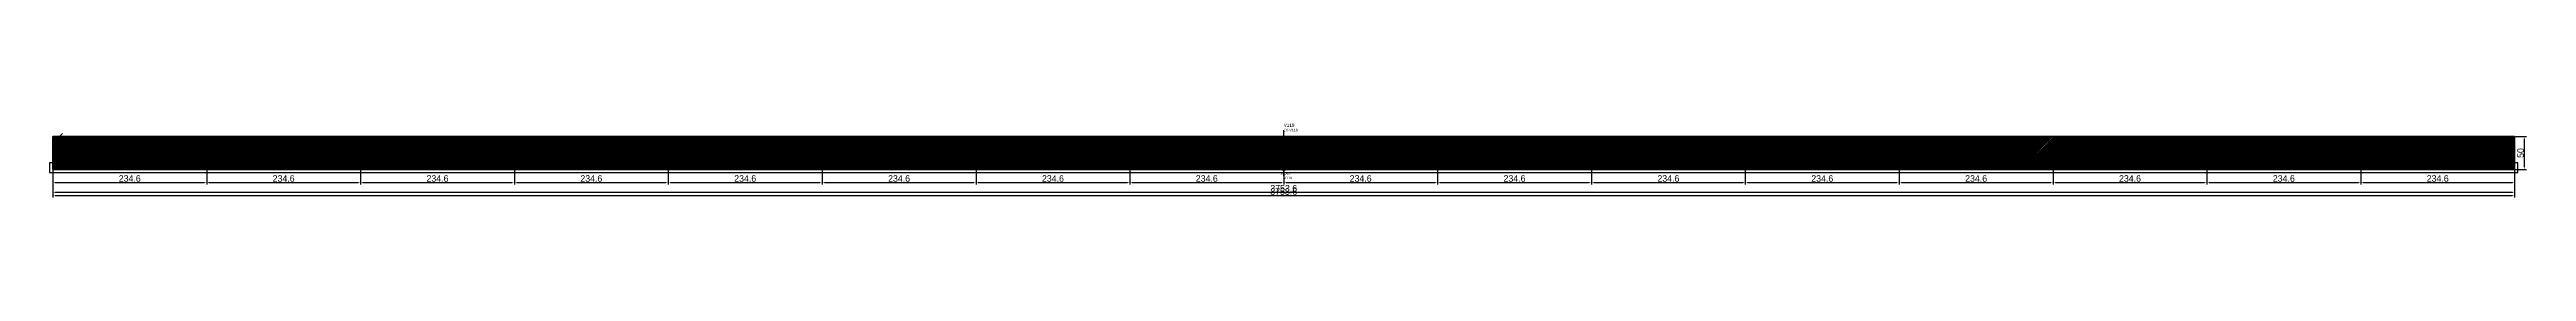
# Model space of a CAD drawing. Header units: metres. Extents: x 12791 to 16567, y 13116 to 13229.
import ezdxf

# ---------------------------------------------------------------- set-up
doc = ezdxf.new("R2010")
doc.units = ezdxf.units.M
for name, color, linetype in [('BARRA DE ANCORAGEM', 251, 'CONTINUOUS'), ('barrote', 251, 'CONTINUOUS'), ('CONCRETO', 251, 'CONTINUOUS'), ('COTA', 241, 'CONTINUOUS'), ('cotas', 241, 'CONTINUOUS'), ('Demarcação 1', 251, 'CONTINUOUS'), ('Demarcação 2', 254, 'CONTINUOUS'), ('Hachura', 251, 'CONTINUOUS'), ('HACHURA MADEIRAS', 1, 'CONTINUOUS'), ('Laje_Perimetro', 7, 'CONTINUOUS'), ('material do compensado', 7, 'CONTINUOUS'), ('NOMENCLATURA', 7, 'CONTINUOUS'), ('Painéis', 200, 'CONTINUOUS'), ('PONTALETE', 7, 'CONTINUOUS'), ('presilha', 1, 'CONTINUOUS'), ('Reaproveitamento', 251, 'CONTINUOUS'), ('SARR_3.5x7', 81, 'CONTINUOUS'), ('SCO-___-LAJ', 2, 'CONTINUOUS'), ('TENSOR', 3, 'CONTINUOUS'), ('texto', 7, 'CONTINUOUS'), ('Texto Qtd Sarr', 242, 'CONTINUOUS')]:
    doc.layers.add(name, color=color, linetype=linetype)
doc.styles.add('STR_STANDARD', font='arial.ttf')
doc.dimstyles.new('EZ DXF', dxfattribs={"dimtxt": 10, "dimasz": 3.5, "dimexe": 3, "dimexo": 1.5, "dimgap": 1, "dimtad": 1, "dimdec": 1, "dimdsep": 46, "dimcen": 2.5, "dimazin": 3, "dimtfac": 1, "dimtmove": 0, "dimatfit": 3})

msp = doc.modelspace()

# ---------------------------------------------------------------- hatches: boundary and pattern name
at = {"layer": 'Hachura'}
h = msp.add_hatch(color=3, dxfattribs=at)
h.dxf.hatch_style = 1
h.paths.add_polyline_path([(12795.5914, 13158.9905), (13030.1914, 13158.9905), (13030.1914, 13208.9905), (12795.5914, 13208.9905)])
h = msp.add_hatch(dxfattribs=at)
h.set_pattern_fill('ANSI31', scale=0.5)
h.paths.add_polyline_path([(12795.5914, 13158.9905), (13030.1914, 13158.9905), (13030.1914, 13208.9905), (12795.5914, 13208.9905)])
h = msp.add_hatch(color=3, dxfattribs=at)
h.dxf.hatch_style = 1
h.paths.add_polyline_path([(12795.5914, 13158.9905), (13030.1914, 13158.9905), (13030.1914, 13208.9905), (12795.5914, 13208.9905)])
h = msp.add_hatch(dxfattribs=at)
h.set_pattern_fill('ANSI31', scale=0.5)
h.paths.add_polyline_path([(12795.5914, 13158.9905), (13030.1914, 13158.9905), (13030.1914, 13208.9905), (12795.5914, 13208.9905)])
h = msp.add_hatch(color=3, dxfattribs=at)
h.dxf.hatch_style = 1
h.paths.add_polyline_path([(13030.1914, 13158.9905), (13264.7914, 13158.9905), (13264.7914, 13208.9905), (13030.1914, 13208.9905)])
h = msp.add_hatch(dxfattribs=at)
h.set_pattern_fill('ANSI31', scale=0.5)
h.paths.add_polyline_path([(13030.1914, 13158.9905), (13264.7914, 13158.9905), (13264.7914, 13208.9905), (13030.1914, 13208.9905)])
h = msp.add_hatch(color=3, dxfattribs=at)
h.dxf.hatch_style = 1
h.paths.add_polyline_path([(13030.1914, 13158.9905), (13264.7914, 13158.9905), (13264.7914, 13208.9905), (13030.1914, 13208.9905)])
h = msp.add_hatch(dxfattribs=at)
h.set_pattern_fill('ANSI31', scale=0.5)
h.paths.add_polyline_path([(13030.1914, 13158.9905), (13264.7914, 13158.9905), (13264.7914, 13208.9905), (13030.1914, 13208.9905)])
h = msp.add_hatch(color=3, dxfattribs=at)
h.dxf.hatch_style = 1
h.paths.add_polyline_path([(13264.7914, 13158.9905), (13499.3914, 13158.9905), (13499.3914, 13208.9905), (13264.7914, 13208.9905)])
h = msp.add_hatch(dxfattribs=at)
h.set_pattern_fill('ANSI31', scale=0.5)
h.paths.add_polyline_path([(13264.7914, 13158.9905), (13499.3914, 13158.9905), (13499.3914, 13208.9905), (13264.7914, 13208.9905)])
h = msp.add_hatch(color=3, dxfattribs=at)
h.dxf.hatch_style = 1
h.paths.add_polyline_path([(13264.7914, 13158.9905), (13499.3914, 13158.9905), (13499.3914, 13208.9905), (13264.7914, 13208.9905)])
h = msp.add_hatch(dxfattribs=at)
h.set_pattern_fill('ANSI31', scale=0.5)
h.paths.add_polyline_path([(13264.7914, 13158.9905), (13499.3914, 13158.9905), (13499.3914, 13208.9905), (13264.7914, 13208.9905)])
h = msp.add_hatch(color=3, dxfattribs=at)
h.dxf.hatch_style = 1
h.paths.add_polyline_path([(13499.3914, 13158.9905), (13733.9914, 13158.9905), (13733.9914, 13208.9905), (13499.3914, 13208.9905)])
h = msp.add_hatch(dxfattribs=at)
h.set_pattern_fill('ANSI31', scale=0.5)
h.paths.add_polyline_path([(13499.3914, 13158.9905), (13733.9914, 13158.9905), (13733.9914, 13208.9905), (13499.3914, 13208.9905)])
h = msp.add_hatch(color=3, dxfattribs=at)
h.dxf.hatch_style = 1
h.paths.add_polyline_path([(13499.3914, 13158.9905), (13733.9914, 13158.9905), (13733.9914, 13208.9905), (13499.3914, 13208.9905)])
h = msp.add_hatch(dxfattribs=at)
h.set_pattern_fill('ANSI31', scale=0.5)
h.paths.add_polyline_path([(13499.3914, 13158.9905), (13733.9914, 13158.9905), (13733.9914, 13208.9905), (13499.3914, 13208.9905)])
h = msp.add_hatch(color=3, dxfattribs=at)
h.dxf.hatch_style = 1
h.paths.add_polyline_path([(13733.9914, 13158.9905), (13968.5914, 13158.9905), (13968.5914, 13208.9905), (13733.9914, 13208.9905)])
h = msp.add_hatch(dxfattribs=at)
h.set_pattern_fill('ANSI31', scale=0.5)
h.paths.add_polyline_path([(13733.9914, 13158.9905), (13968.5914, 13158.9905), (13968.5914, 13208.9905), (13733.9914, 13208.9905)])
h = msp.add_hatch(color=3, dxfattribs=at)
h.dxf.hatch_style = 1
h.paths.add_polyline_path([(13733.9914, 13158.9905), (13968.5914, 13158.9905), (13968.5914, 13208.9905), (13733.9914, 13208.9905)])
h = msp.add_hatch(dxfattribs=at)
h.set_pattern_fill('ANSI31', scale=0.5)
h.paths.add_polyline_path([(13733.9914, 13158.9905), (13968.5914, 13158.9905), (13968.5914, 13208.9905), (13733.9914, 13208.9905)])
h = msp.add_hatch(color=3, dxfattribs=at)
h.dxf.hatch_style = 1
h.paths.add_polyline_path([(13968.5914, 13158.9905), (14203.1914, 13158.9905), (14203.1914, 13208.9905), (13968.5914, 13208.9905)])
h = msp.add_hatch(dxfattribs=at)
h.set_pattern_fill('ANSI31', scale=0.5)
h.paths.add_polyline_path([(13968.5914, 13158.9905), (14203.1914, 13158.9905), (14203.1914, 13208.9905), (13968.5914, 13208.9905)])
h = msp.add_hatch(color=3, dxfattribs=at)
h.dxf.hatch_style = 1
h.paths.add_polyline_path([(13968.5914, 13158.9905), (14203.1914, 13158.9905), (14203.1914, 13208.9905), (13968.5914, 13208.9905)])
h = msp.add_hatch(dxfattribs=at)
h.set_pattern_fill('ANSI31', scale=0.5)
h.paths.add_polyline_path([(13968.5914, 13158.9905), (14203.1914, 13158.9905), (14203.1914, 13208.9905), (13968.5914, 13208.9905)])
h = msp.add_hatch(color=3, dxfattribs=at)
h.dxf.hatch_style = 1
h.paths.add_polyline_path([(14203.1914, 13158.9905), (14437.7914, 13158.9905), (14437.7914, 13208.9905), (14203.1914, 13208.9905)])
h = msp.add_hatch(dxfattribs=at)
h.set_pattern_fill('ANSI31', scale=0.5)
h.paths.add_polyline_path([(14203.1914, 13158.9905), (14437.7914, 13158.9905), (14437.7914, 13208.9905), (14203.1914, 13208.9905)])
h = msp.add_hatch(color=3, dxfattribs=at)
h.dxf.hatch_style = 1
h.paths.add_polyline_path([(14203.1914, 13158.9905), (14437.7914, 13158.9905), (14437.7914, 13208.9905), (14203.1914, 13208.9905)])
h = msp.add_hatch(dxfattribs=at)
h.set_pattern_fill('ANSI31', scale=0.5)
h.paths.add_polyline_path([(14203.1914, 13158.9905), (14437.7914, 13158.9905), (14437.7914, 13208.9905), (14203.1914, 13208.9905)])
h = msp.add_hatch(color=3, dxfattribs=at)
h.dxf.hatch_style = 1
h.paths.add_polyline_path([(14437.7914, 13158.9905), (14672.3914, 13158.9905), (14672.3914, 13208.9905), (14437.7914, 13208.9905)])
h = msp.add_hatch(dxfattribs=at)
h.set_pattern_fill('ANSI31', scale=0.5)
h.paths.add_polyline_path([(14437.7914, 13158.9905), (14672.3914, 13158.9905), (14672.3914, 13208.9905), (14437.7914, 13208.9905)])
h = msp.add_hatch(color=3, dxfattribs=at)
h.dxf.hatch_style = 1
h.paths.add_polyline_path([(14437.7914, 13158.9905), (14672.3914, 13158.9905), (14672.3914, 13208.9905), (14437.7914, 13208.9905)])
h = msp.add_hatch(dxfattribs=at)
h.set_pattern_fill('ANSI31', scale=0.5)
h.paths.add_polyline_path([(14437.7914, 13158.9905), (14672.3914, 13158.9905), (14672.3914, 13208.9905), (14437.7914, 13208.9905)])
h = msp.add_hatch(color=3, dxfattribs=at)
h.dxf.hatch_style = 1
h.paths.add_polyline_path([(14672.3914, 13158.9905), (14906.9914, 13158.9905), (14906.9914, 13208.9905), (14672.3914, 13208.9905)])
h = msp.add_hatch(dxfattribs=at)
h.set_pattern_fill('ANSI31', scale=0.5)
h.paths.add_polyline_path([(14672.3914, 13158.9905), (14906.9914, 13158.9905), (14906.9914, 13208.9905), (14672.3914, 13208.9905)])
h = msp.add_hatch(color=3, dxfattribs=at)
h.dxf.hatch_style = 1
h.paths.add_polyline_path([(14672.3914, 13158.9905), (14906.9914, 13158.9905), (14906.9914, 13208.9905), (14672.3914, 13208.9905)])
h = msp.add_hatch(dxfattribs=at)
h.set_pattern_fill('ANSI31', scale=0.5)
h.paths.add_polyline_path([(14672.3914, 13158.9905), (14906.9914, 13158.9905), (14906.9914, 13208.9905), (14672.3914, 13208.9905)])
h = msp.add_hatch(color=3, dxfattribs=at)
h.dxf.hatch_style = 1
h.paths.add_polyline_path([(14906.9914, 13158.9905), (15141.5914, 13158.9905), (15141.5914, 13208.9905), (14906.9914, 13208.9905)])
h = msp.add_hatch(dxfattribs=at)
h.set_pattern_fill('ANSI31', scale=0.5)
h.paths.add_polyline_path([(14906.9914, 13158.9905), (15141.5914, 13158.9905), (15141.5914, 13208.9905), (14906.9914, 13208.9905)])
h = msp.add_hatch(color=3, dxfattribs=at)
h.dxf.hatch_style = 1
h.paths.add_polyline_path([(14906.9914, 13158.9905), (15141.5914, 13158.9905), (15141.5914, 13208.9905), (14906.9914, 13208.9905)])
h = msp.add_hatch(dxfattribs=at)
h.set_pattern_fill('ANSI31', scale=0.5)
h.paths.add_polyline_path([(14906.9914, 13158.9905), (15141.5914, 13158.9905), (15141.5914, 13208.9905), (14906.9914, 13208.9905)])
h = msp.add_hatch(color=3, dxfattribs=at)
h.dxf.hatch_style = 1
h.paths.add_polyline_path([(15141.5914, 13158.9905), (15376.1914, 13158.9905), (15376.1914, 13208.9905), (15141.5914, 13208.9905)])
h = msp.add_hatch(dxfattribs=at)
h.set_pattern_fill('ANSI31', scale=0.5)
h.paths.add_polyline_path([(15141.5914, 13158.9905), (15376.1914, 13158.9905), (15376.1914, 13208.9905), (15141.5914, 13208.9905)])
h = msp.add_hatch(color=3, dxfattribs=at)
h.dxf.hatch_style = 1
h.paths.add_polyline_path([(15141.5914, 13158.9905), (15376.1914, 13158.9905), (15376.1914, 13208.9905), (15141.5914, 13208.9905)])
h = msp.add_hatch(dxfattribs=at)
h.set_pattern_fill('ANSI31', scale=0.5)
h.paths.add_polyline_path([(15141.5914, 13158.9905), (15376.1914, 13158.9905), (15376.1914, 13208.9905), (15141.5914, 13208.9905)])
h = msp.add_hatch(color=3, dxfattribs=at)
h.dxf.hatch_style = 1
h.paths.add_polyline_path([(15376.1914, 13158.9905), (15610.7914, 13158.9905), (15610.7914, 13208.9905), (15376.1914, 13208.9905)])
h = msp.add_hatch(dxfattribs=at)
h.set_pattern_fill('ANSI31', scale=0.5)
h.paths.add_polyline_path([(15376.1914, 13158.9905), (15610.7914, 13158.9905), (15610.7914, 13208.9905), (15376.1914, 13208.9905)])
h = msp.add_hatch(color=3, dxfattribs=at)
h.dxf.hatch_style = 1
h.paths.add_polyline_path([(15376.1914, 13158.9905), (15610.7914, 13158.9905), (15610.7914, 13208.9905), (15376.1914, 13208.9905)])
h = msp.add_hatch(dxfattribs=at)
h.set_pattern_fill('ANSI31', scale=0.5)
h.paths.add_polyline_path([(15376.1914, 13158.9905), (15610.7914, 13158.9905), (15610.7914, 13208.9905), (15376.1914, 13208.9905)])
h = msp.add_hatch(color=3, dxfattribs=at)
h.dxf.hatch_style = 1
h.paths.add_polyline_path([(15610.7914, 13158.9905), (15845.3914, 13158.9905), (15845.3914, 13208.9905), (15610.7914, 13208.9905)])
h = msp.add_hatch(dxfattribs=at)
h.set_pattern_fill('ANSI31', scale=0.5)
h.paths.add_polyline_path([(15610.7914, 13158.9905), (15845.3914, 13158.9905), (15845.3914, 13208.9905), (15610.7914, 13208.9905)])
h = msp.add_hatch(color=3, dxfattribs=at)
h.dxf.hatch_style = 1
h.paths.add_polyline_path([(15610.7914, 13158.9905), (15845.3914, 13158.9905), (15845.3914, 13208.9905), (15610.7914, 13208.9905)])
h = msp.add_hatch(dxfattribs=at)
h.set_pattern_fill('ANSI31', scale=0.5)
h.paths.add_polyline_path([(15610.7914, 13158.9905), (15845.3914, 13158.9905), (15845.3914, 13208.9905), (15610.7914, 13208.9905)])
h = msp.add_hatch(color=3, dxfattribs=at)
h.dxf.hatch_style = 1
h.paths.add_polyline_path([(15845.3914, 13158.9905), (16079.9914, 13158.9905), (16079.9914, 13208.9905), (15845.3914, 13208.9905)])
h = msp.add_hatch(dxfattribs=at)
h.set_pattern_fill('ANSI31', scale=0.5)
h.paths.add_polyline_path([(15845.3914, 13158.9905), (16079.9914, 13158.9905), (16079.9914, 13208.9905), (15845.3914, 13208.9905)])
h = msp.add_hatch(color=3, dxfattribs=at)
h.dxf.hatch_style = 1
h.paths.add_polyline_path([(15845.3914, 13158.9905), (16079.9914, 13158.9905), (16079.9914, 13208.9905), (15845.3914, 13208.9905)])
h = msp.add_hatch(dxfattribs=at)
h.set_pattern_fill('ANSI31', scale=0.5)
h.paths.add_polyline_path([(15845.3914, 13158.9905), (16079.9914, 13158.9905), (16079.9914, 13208.9905), (15845.3914, 13208.9905)])
h = msp.add_hatch(color=3, dxfattribs=at)
h.dxf.hatch_style = 1
h.paths.add_polyline_path([(16079.9914, 13158.9905), (16314.5914, 13158.9905), (16314.5914, 13208.9905), (16079.9914, 13208.9905)])
h = msp.add_hatch(dxfattribs=at)
h.set_pattern_fill('ANSI31', scale=0.5)
h.paths.add_polyline_path([(16079.9914, 13158.9905), (16314.5914, 13158.9905), (16314.5914, 13208.9905), (16079.9914, 13208.9905)])
h = msp.add_hatch(color=3, dxfattribs=at)
h.dxf.hatch_style = 1
h.paths.add_polyline_path([(16079.9914, 13158.9905), (16314.5914, 13158.9905), (16314.5914, 13208.9905), (16079.9914, 13208.9905)])
h = msp.add_hatch(dxfattribs=at)
h.set_pattern_fill('ANSI31', scale=0.5)
h.paths.add_polyline_path([(16079.9914, 13158.9905), (16314.5914, 13158.9905), (16314.5914, 13208.9905), (16079.9914, 13208.9905)])
h = msp.add_hatch(color=3, dxfattribs=at)
h.dxf.hatch_style = 1
h.paths.add_polyline_path([(16314.5914, 13158.9905), (16549.1914, 13158.9905), (16549.1914, 13208.9905), (16314.5914, 13208.9905)])
h = msp.add_hatch(dxfattribs=at)
h.set_pattern_fill('ANSI31', scale=0.5)
h.paths.add_polyline_path([(16314.5914, 13158.9905), (16549.1914, 13158.9905), (16549.1914, 13208.9905), (16314.5914, 13208.9905)])
h = msp.add_hatch(color=3, dxfattribs=at)
h.dxf.hatch_style = 1
h.paths.add_polyline_path([(16314.5914, 13158.9905), (16549.1914, 13158.9905), (16549.1914, 13208.9905), (16314.5914, 13208.9905)])
h = msp.add_hatch(dxfattribs=at)
h.set_pattern_fill('ANSI31', scale=0.5)
h.paths.add_polyline_path([(16314.5914, 13158.9905), (16549.1914, 13158.9905), (16549.1914, 13208.9905), (16314.5914, 13208.9905)])
at = {"layer": 'HACHURA MADEIRAS'}
h = msp.add_hatch(dxfattribs=at)
h.set_pattern_fill('ANSI31', scale=2)
h.paths.add_polyline_path([(12797.5914, 13160.9905), (12807.5914, 13160.9905), (12807.5914, 13170.9905), (12797.5914, 13170.9905)])
h = msp.add_hatch(dxfattribs=at)
h.set_pattern_fill('ANSI31', scale=2)
h.paths.add_polyline_path([(12797.5914, 13160.9905), (12807.5914, 13160.9905), (12807.5914, 13170.9905), (12797.5914, 13170.9905)])
at = {"layer": 'material do compensado'}
h = msp.add_hatch(dxfattribs=at)
h.set_pattern_fill('ANSI37', scale=2)
h.paths.add_polyline_path([(12808.5914, 13160.9905), (12817.5914, 13160.9905), (12817.5914, 13168.9905), (12808.5914, 13168.9905)])
h = msp.add_hatch(dxfattribs=at)
h.set_pattern_fill('ANSI37', scale=2)
h.paths.add_polyline_path([(12808.5914, 13160.9905), (12817.5914, 13160.9905), (12817.5914, 13168.9905), (12808.5914, 13168.9905)])
at = {"layer": 'Reaproveitamento'}
h = msp.add_hatch(dxfattribs=at)
h.set_pattern_fill('SOLID')
h.paths.add_polyline_path([(14672.3914, 13188.9905), (14682.3914, 13188.9905), (14682.3914, 13198.9905), (14672.3914, 13198.9905)])
h = msp.add_hatch(dxfattribs=at)
h.set_pattern_fill('SOLID')
h.paths.add_polyline_path([(14672.3914, 13188.9905), (14682.3914, 13188.9905), (14682.3914, 13198.9905), (14672.3914, 13198.9905)])

# ---------------------------------------------------------------- linework, layer by layer
at = {"layer": 'BARRA DE ANCORAGEM'}
msp.add_line((12800.5914, 13203.9905), (12810.5914, 13213.9905), dxfattribs=at)
msp.add_line((12800.5914, 13203.9905), (12810.5914, 13213.9905), dxfattribs=at)
at = {"layer": 'barrote'}
msp.add_line((12800.5914, 13171.4905), (16544.1914, 13171.4905), dxfattribs=at)
msp.add_line((12800.5914, 13171.4905), (16544.1914, 13171.4905), dxfattribs=at)
at = {"layer": 'CONCRETO'}
msp.add_solid([(14669.3914, 13160.9905), (14675.3914, 13160.9905), (14669.3914, 13156.9905), (14675.3914, 13156.9905)], dxfattribs=at)
msp.add_solid([(14669.3914, 13160.9905), (14675.3914, 13160.9905), (14669.3914, 13156.9905), (14675.3914, 13156.9905)], dxfattribs=at)
at = {"layer": 'Demarcação 1'}
msp.add_line((12795.5914, 13183.9905), (16549.1914, 13183.9905), dxfattribs=at)
msp.add_line((12795.5914, 13183.9905), (16549.1914, 13183.9905), dxfattribs=at)
at = {"layer": 'Demarcação 2'}
msp.add_line((13733.9914, 13158.9905), (13733.9914, 13208.9905), dxfattribs=at)
msp.add_line((13733.9914, 13158.9905), (13733.9914, 13208.9905), dxfattribs=at)
at = {"layer": 'Laje_Perimetro'}
msp.add_lwpolyline([(12790.5914, 13153.9905), (16554.1914, 13153.9905), (16554.1914, 13168.9905), (12790.5914, 13168.9905)], close=True, dxfattribs=at)
msp.add_lwpolyline([(12790.5914, 13153.9905), (16554.1914, 13153.9905), (16554.1914, 13168.9905), (12790.5914, 13168.9905)], close=True, dxfattribs=at)
at = {"layer": 'Painéis'}
for points in [[(12795.5914, 13158.9905), (12795.5914, 13208.9905)], [(12795.5914, 13158.9905), (13030.1914, 13158.9905), (13030.1914, 13208.9905), (12795.5914, 13208.9905)], [(12795.5914, 13208.9905), (16549.1914, 13208.9905)], [(12795.5914, 13158.9905), (12795.5914, 13208.9905)], [(12795.5914, 13158.9905), (13030.1914, 13158.9905), (13030.1914, 13208.9905), (12795.5914, 13208.9905)], [(12795.5914, 13208.9905), (16549.1914, 13208.9905)], [(13030.1914, 13158.9905), (13030.1914, 13208.9905)], [(13030.1914, 13158.9905), (13264.7914, 13158.9905), (13264.7914, 13208.9905), (13030.1914, 13208.9905)], [(13030.1914, 13158.9905), (13030.1914, 13208.9905)], [(13030.1914, 13158.9905), (13264.7914, 13158.9905), (13264.7914, 13208.9905), (13030.1914, 13208.9905)], [(13264.7914, 13158.9905), (13264.7914, 13208.9905)], [(13264.7914, 13158.9905), (13499.3914, 13158.9905), (13499.3914, 13208.9905), (13264.7914, 13208.9905)], [(13264.7914, 13158.9905), (13264.7914, 13208.9905)], [(13264.7914, 13158.9905), (13499.3914, 13158.9905), (13499.3914, 13208.9905), (13264.7914, 13208.9905)], [(13499.3914, 13158.9905), (13499.3914, 13208.9905)], [(13499.3914, 13158.9905), (13733.9914, 13158.9905), (13733.9914, 13208.9905), (13499.3914, 13208.9905)], [(13499.3914, 13158.9905), (13499.3914, 13208.9905)], [(13499.3914, 13158.9905), (13733.9914, 13158.9905), (13733.9914, 13208.9905), (13499.3914, 13208.9905)], [(13733.9914, 13158.9905), (13733.9914, 13208.9905)], [(13733.9914, 13158.9905), (13968.5914, 13158.9905), (13968.5914, 13208.9905), (13733.9914, 13208.9905)], [(13733.9914, 13158.9905), (13733.9914, 13208.9905)], [(13733.9914, 13158.9905), (13968.5914, 13158.9905), (13968.5914, 13208.9905), (13733.9914, 13208.9905)], [(13968.5914, 13158.9905), (13968.5914, 13208.9905)], [(13968.5914, 13158.9905), (14203.1914, 13158.9905), (14203.1914, 13208.9905), (13968.5914, 13208.9905)], [(13968.5914, 13158.9905), (13968.5914, 13208.9905)], [(13968.5914, 13158.9905), (14203.1914, 13158.9905), (14203.1914, 13208.9905), (13968.5914, 13208.9905)], [(14203.1914, 13158.9905), (14203.1914, 13208.9905)], [(14203.1914, 13158.9905), (14437.7914, 13158.9905), (14437.7914, 13208.9905), (14203.1914, 13208.9905)], [(14203.1914, 13158.9905), (14203.1914, 13208.9905)], [(14203.1914, 13158.9905), (14437.7914, 13158.9905), (14437.7914, 13208.9905), (14203.1914, 13208.9905)], [(14437.7914, 13158.9905), (14437.7914, 13208.9905)], [(14437.7914, 13158.9905), (14672.3914, 13158.9905), (14672.3914, 13208.9905), (14437.7914, 13208.9905)], [(14437.7914, 13158.9905), (14437.7914, 13208.9905)], [(14437.7914, 13158.9905), (14672.3914, 13158.9905), (14672.3914, 13208.9905), (14437.7914, 13208.9905)], [(14672.3914, 13158.9905), (14672.3914, 13208.9905)], [(14672.3914, 13158.9905), (14906.9914, 13158.9905), (14906.9914, 13208.9905), (14672.3914, 13208.9905)], [(14672.3914, 13158.9905), (14672.3914, 13208.9905)], [(14672.3914, 13158.9905), (14906.9914, 13158.9905), (14906.9914, 13208.9905), (14672.3914, 13208.9905)], [(14906.9914, 13158.9905), (14906.9914, 13208.9905)], [(14906.9914, 13158.9905), (15141.5914, 13158.9905), (15141.5914, 13208.9905), (14906.9914, 13208.9905)], [(14906.9914, 13158.9905), (14906.9914, 13208.9905)], [(14906.9914, 13158.9905), (15141.5914, 13158.9905), (15141.5914, 13208.9905), (14906.9914, 13208.9905)], [(15141.5914, 13158.9905), (15141.5914, 13208.9905)], [(15141.5914, 13158.9905), (15376.1914, 13158.9905), (15376.1914, 13208.9905), (15141.5914, 13208.9905)], [(15141.5914, 13158.9905), (15141.5914, 13208.9905)], [(15141.5914, 13158.9905), (15376.1914, 13158.9905), (15376.1914, 13208.9905), (15141.5914, 13208.9905)], [(15376.1914, 13158.9905), (15376.1914, 13208.9905)], [(15376.1914, 13158.9905), (15610.7914, 13158.9905), (15610.7914, 13208.9905), (15376.1914, 13208.9905)], [(15376.1914, 13158.9905), (15376.1914, 13208.9905)], [(15376.1914, 13158.9905), (15610.7914, 13158.9905), (15610.7914, 13208.9905), (15376.1914, 13208.9905)], [(15610.7914, 13158.9905), (15610.7914, 13208.9905)], [(15610.7914, 13158.9905), (15845.3914, 13158.9905), (15845.3914, 13208.9905), (15610.7914, 13208.9905)], [(15610.7914, 13158.9905), (15610.7914, 13208.9905)], [(15610.7914, 13158.9905), (15845.3914, 13158.9905), (15845.3914, 13208.9905), (15610.7914, 13208.9905)], [(15845.3914, 13158.9905), (15845.3914, 13208.9905)], [(15845.3914, 13158.9905), (16079.9914, 13158.9905), (16079.9914, 13208.9905), (15845.3914, 13208.9905)], [(15845.3914, 13158.9905), (15845.3914, 13208.9905)], [(15845.3914, 13158.9905), (16079.9914, 13158.9905), (16079.9914, 13208.9905), (15845.3914, 13208.9905)], [(16079.9914, 13158.9905), (16079.9914, 13208.9905)], [(16079.9914, 13158.9905), (16314.5914, 13158.9905), (16314.5914, 13208.9905), (16079.9914, 13208.9905)], [(16079.9914, 13158.9905), (16079.9914, 13208.9905)], [(16079.9914, 13158.9905), (16314.5914, 13158.9905), (16314.5914, 13208.9905), (16079.9914, 13208.9905)], [(16314.5914, 13158.9905), (16314.5914, 13208.9905)], [(16314.5914, 13158.9905), (16549.1914, 13158.9905), (16549.1914, 13208.9905), (16314.5914, 13208.9905)], [(16314.5914, 13158.9905), (16314.5914, 13208.9905)], [(16314.5914, 13158.9905), (16549.1914, 13158.9905), (16549.1914, 13208.9905), (16314.5914, 13208.9905)], [(16549.1914, 13158.9905), (16549.1914, 13208.9905)], [(16549.1914, 13158.9905), (16549.1914, 13208.9905)], [(12795.5914, 13158.9905), (16549.1914, 13158.9905)], [(12795.5914, 13158.9905), (16549.1914, 13158.9905)]]:
    msp.add_lwpolyline(points, close=True, dxfattribs=at)
msp.add_arc((14672.3914, 13196.4905), 6, 0, 180, dxfattribs=at)
msp.add_arc((14672.3914, 13196.4905), 6, 0, 180, dxfattribs=at)
at = {"layer": 'PONTALETE'}
msp.add_line((14672.3914, 13148.9905), (14672.3914, 13218.9905), dxfattribs=at)
msp.add_line((14672.3914, 13148.9905), (14672.3914, 13218.9905), dxfattribs=at)
at = {"layer": 'presilha'}
for centre, radius in [((14672.3914, 13200.9905), 3), ((14672.3914, 13200.9905), 3), ((14652.3914, 13175.6572), 4), ((14652.3914, 13175.6572), 4), ((14692.3914, 13175.6572), 4), ((14692.3914, 13175.6572), 4)]:
    msp.add_circle(centre, radius, dxfattribs=at)
at = {"layer": 'SARR_3.5x7'}
for p, q in [((12802.5914, 13201.9905), (13030.1914, 13201.9905)), ((12802.5914, 13201.9905), (13030.1914, 13201.9905)), ((12802.5914, 13187.4905), (13030.1914, 13187.4905)), ((12802.5914, 13187.4905), (13030.1914, 13187.4905)), ((12802.5914, 13180.4905), (13030.1914, 13180.4905)), ((12802.5914, 13180.4905), (13030.1914, 13180.4905)), ((13030.1914, 13201.9905), (13264.7914, 13201.9905)), ((13030.1914, 13201.9905), (13264.7914, 13201.9905)), ((13030.1914, 13187.4905), (13264.7914, 13187.4905)), ((13030.1914, 13187.4905), (13264.7914, 13187.4905)), ((13030.1914, 13180.4905), (13264.7914, 13180.4905)), ((13030.1914, 13180.4905), (13264.7914, 13180.4905)), ((13264.7914, 13201.9905), (13499.3914, 13201.9905)), ((13264.7914, 13201.9905), (13499.3914, 13201.9905)), ((13264.7914, 13187.4905), (13499.3914, 13187.4905)), ((13264.7914, 13187.4905), (13499.3914, 13187.4905)), ((13264.7914, 13180.4905), (13499.3914, 13180.4905)), ((13264.7914, 13180.4905), (13499.3914, 13180.4905)), ((13499.3914, 13201.9905), (13733.9914, 13201.9905)), ((13499.3914, 13201.9905), (13733.9914, 13201.9905)), ((13499.3914, 13187.4905), (13733.9914, 13187.4905)), ((13499.3914, 13187.4905), (13733.9914, 13187.4905)), ((13499.3914, 13180.4905), (13733.9914, 13180.4905)), ((13499.3914, 13180.4905), (13733.9914, 13180.4905)), ((13733.9914, 13201.9905), (13968.5914, 13201.9905)), ((13733.9914, 13201.9905), (13968.5914, 13201.9905)), ((13733.9914, 13187.4905), (13968.5914, 13187.4905)), ((13733.9914, 13187.4905), (13968.5914, 13187.4905)), ((13733.9914, 13180.4905), (13968.5914, 13180.4905)), ((13733.9914, 13180.4905), (13968.5914, 13180.4905)), ((13968.5914, 13201.9905), (14203.1914, 13201.9905)), ((13968.5914, 13201.9905), (14203.1914, 13201.9905)), ((13968.5914, 13187.4905), (14203.1914, 13187.4905)), ((13968.5914, 13187.4905), (14203.1914, 13187.4905)), ((13968.5914, 13180.4905), (14203.1914, 13180.4905)), ((13968.5914, 13180.4905), (14203.1914, 13180.4905)), ((14203.1914, 13201.9905), (14437.7914, 13201.9905)), ((14203.1914, 13201.9905), (14437.7914, 13201.9905)), ((14203.1914, 13187.4905), (14437.7914, 13187.4905)), ((14203.1914, 13187.4905), (14437.7914, 13187.4905)), ((14203.1914, 13180.4905), (14437.7914, 13180.4905)), ((14203.1914, 13180.4905), (14437.7914, 13180.4905)), ((14437.7914, 13201.9905), (14672.3914, 13201.9905)), ((14437.7914, 13201.9905), (14672.3914, 13201.9905)), ((14437.7914, 13187.4905), (14672.3914, 13187.4905)), ((14437.7914, 13187.4905), (14672.3914, 13187.4905)), ((14437.7914, 13180.4905), (14672.3914, 13180.4905)), ((14437.7914, 13180.4905), (14672.3914, 13180.4905)), ((14672.3914, 13201.9905), (14906.9914, 13201.9905)), ((14672.3914, 13201.9905), (14906.9914, 13201.9905)), ((14672.3914, 13187.4905), (14906.9914, 13187.4905)), ((14672.3914, 13187.4905), (14906.9914, 13187.4905)), ((14672.3914, 13180.4905), (14906.9914, 13180.4905)), ((14672.3914, 13180.4905), (14906.9914, 13180.4905)), ((14906.9914, 13201.9905), (15141.5914, 13201.9905)), ((14906.9914, 13201.9905), (15141.5914, 13201.9905)), ((14906.9914, 13187.4905), (15141.5914, 13187.4905)), ((14906.9914, 13187.4905), (15141.5914, 13187.4905)), ((14906.9914, 13180.4905), (15141.5914, 13180.4905)), ((14906.9914, 13180.4905), (15141.5914, 13180.4905)), ((15141.5914, 13201.9905), (15376.1914, 13201.9905)), ((15141.5914, 13201.9905), (15376.1914, 13201.9905)), ((15141.5914, 13187.4905), (15376.1914, 13187.4905)), ((15141.5914, 13187.4905), (15376.1914, 13187.4905)), ((15141.5914, 13180.4905), (15376.1914, 13180.4905)), ((15141.5914, 13180.4905), (15376.1914, 13180.4905)), ((15376.1914, 13201.9905), (15610.7914, 13201.9905)), ((15376.1914, 13201.9905), (15610.7914, 13201.9905)), ((15376.1914, 13187.4905), (15610.7914, 13187.4905)), ((15376.1914, 13187.4905), (15610.7914, 13187.4905)), ((15376.1914, 13180.4905), (15610.7914, 13180.4905)), ((15376.1914, 13180.4905), (15610.7914, 13180.4905)), ((15610.7914, 13201.9905), (15845.3914, 13201.9905)), ((15610.7914, 13201.9905), (15845.3914, 13201.9905)), ((15610.7914, 13187.4905), (15845.3914, 13187.4905)), ((15610.7914, 13187.4905), (15845.3914, 13187.4905)), ((15610.7914, 13180.4905), (15845.3914, 13180.4905)), ((15610.7914, 13180.4905), (15845.3914, 13180.4905)), ((15845.3914, 13201.9905), (16079.9914, 13201.9905)), ((15845.3914, 13201.9905), (16079.9914, 13201.9905)), ((15845.3914, 13187.4905), (16079.9914, 13187.4905)), ((15845.3914, 13187.4905), (16079.9914, 13187.4905)), ((15845.3914, 13180.4905), (16079.9914, 13180.4905)), ((15845.3914, 13180.4905), (16079.9914, 13180.4905)), ((16079.9914, 13201.9905), (16314.5914, 13201.9905)), ((16079.9914, 13201.9905), (16314.5914, 13201.9905)), ((16079.9914, 13187.4905), (16314.5914, 13187.4905)), ((16079.9914, 13187.4905), (16314.5914, 13187.4905)), ((16079.9914, 13180.4905), (16314.5914, 13180.4905)), ((16079.9914, 13180.4905), (16314.5914, 13180.4905)), ((16314.5914, 13201.9905), (16542.1914, 13201.9905)), ((16314.5914, 13201.9905), (16542.1914, 13201.9905)), ((16314.5914, 13187.4905), (16542.1914, 13187.4905)), ((16314.5914, 13187.4905), (16542.1914, 13187.4905)), ((16314.5914, 13180.4905), (16542.1914, 13180.4905)), ((16314.5914, 13180.4905), (16542.1914, 13180.4905)), ((12802.5914, 13165.9905), (13030.1914, 13165.9905)), ((12802.5914, 13165.9905), (13030.1914, 13165.9905)), ((13030.1914, 13165.9905), (13264.7914, 13165.9905)), ((13030.1914, 13165.9905), (13264.7914, 13165.9905)), ((13264.7914, 13165.9905), (13499.3914, 13165.9905)), ((13264.7914, 13165.9905), (13499.3914, 13165.9905)), ((13499.3914, 13165.9905), (13733.9914, 13165.9905)), ((13499.3914, 13165.9905), (13733.9914, 13165.9905)), ((13733.9914, 13165.9905), (13968.5914, 13165.9905)), ((13733.9914, 13165.9905), (13968.5914, 13165.9905)), ((13968.5914, 13165.9905), (14203.1914, 13165.9905)), ((13968.5914, 13165.9905), (14203.1914, 13165.9905)), ((14203.1914, 13165.9905), (14437.7914, 13165.9905)), ((14203.1914, 13165.9905), (14437.7914, 13165.9905)), ((14437.7914, 13165.9905), (14672.3914, 13165.9905)), ((14437.7914, 13165.9905), (14672.3914, 13165.9905)), ((14672.3914, 13165.9905), (14906.9914, 13165.9905)), ((14672.3914, 13165.9905), (14906.9914, 13165.9905)), ((14906.9914, 13165.9905), (15141.5914, 13165.9905)), ((14906.9914, 13165.9905), (15141.5914, 13165.9905)), ((15141.5914, 13165.9905), (15376.1914, 13165.9905)), ((15141.5914, 13165.9905), (15376.1914, 13165.9905)), ((15376.1914, 13165.9905), (15610.7914, 13165.9905)), ((15376.1914, 13165.9905), (15610.7914, 13165.9905)), ((15610.7914, 13165.9905), (15845.3914, 13165.9905)), ((15610.7914, 13165.9905), (15845.3914, 13165.9905)), ((15845.3914, 13165.9905), (16079.9914, 13165.9905)), ((15845.3914, 13165.9905), (16079.9914, 13165.9905)), ((16079.9914, 13165.9905), (16314.5914, 13165.9905)), ((16079.9914, 13165.9905), (16314.5914, 13165.9905)), ((16314.5914, 13165.9905), (16542.1914, 13165.9905)), ((16314.5914, 13165.9905), (16542.1914, 13165.9905))]:
    msp.add_line(p, q, dxfattribs=at)
at = {"layer": 'TENSOR'}
msp.add_line((14662.3914, 13163.9905), (14682.3914, 13163.9905), dxfattribs=at)
msp.add_line((14662.3914, 13163.9905), (14682.3914, 13163.9905), dxfattribs=at)

# ---------------------------------------------------------------- texts
at = {"layer": 'NOMENCLATURA', "style": 'STR_STANDARD'}
msp.add_text('V119', height=5, dxfattribs=at).set_placement((14672.3914, 13223.9905))
msp.add_text('V119', height=5, dxfattribs=at).set_placement((14672.3914, 13223.9905))
at = {"layer": 'NOMENCLATURA', "insert": (14672.3914, 13220.9905), "char_height": 4, "attachment_point": 1}
msp.add_mtext('LV-V119', dxfattribs=at)
msp.add_mtext('LV-V119', dxfattribs=at)
at = {"layer": 'SCO-___-LAJ'}
msp.add_text('SCO-LV', height=3, dxfattribs=at).set_placement((14667.3914, 13150.9905))
msp.add_text('SCO-LV', height=3, dxfattribs=at).set_placement((14667.3914, 13150.9905))
at = {"layer": 'texto'}
msp.add_text('V119', height=4, dxfattribs=at).set_placement((14672.3914, 13143.9905))
msp.add_text('V119', height=4, dxfattribs=at).set_placement((14672.3914, 13143.9905))
at = {"layer": 'Texto Qtd Sarr'}
msp.add_text('QTD: AUTO', height=3, dxfattribs=at).set_placement((12797.5914, 13160.9905))
msp.add_text('QTD: AUTO', height=3, dxfattribs=at).set_placement((12797.5914, 13160.9905))

# ---------------------------------------------------------------- dimensions: what is measured, and where the dimension line sits
at = {"layer": 'COTA', "color": 1}
msp.add_linear_dim(base=(16564.1914, 13158.9905), p1=(16549.1914, 13158.9905), p2=(16549.1914, 13208.9905), angle=90, dimstyle='EZ DXF', dxfattribs=at).render()
msp.add_linear_dim(base=(16564.1914, 13158.9905), p1=(16549.1914, 13158.9905), p2=(16549.1914, 13208.9905), angle=90, dimstyle='EZ DXF', dxfattribs=at).render()
for base, p1, p2 in [((12795.5914, 13138.9905), (12795.5914, 13158.9905), (13030.1914, 13158.9905)), ((12795.5914, 13118.9905), (12795.5914, 13158.9905), (16549.1914, 13158.9905)), ((12795.5914, 13138.9905), (12795.5914, 13158.9905), (13030.1914, 13158.9905)), ((12795.5914, 13118.9905), (12795.5914, 13158.9905), (16549.1914, 13158.9905)), ((13030.1914, 13138.9905), (13030.1914, 13158.9905), (13264.7914, 13158.9905)), ((13030.1914, 13138.9905), (13030.1914, 13158.9905), (13264.7914, 13158.9905)), ((13264.7914, 13138.9905), (13264.7914, 13158.9905), (13499.3914, 13158.9905)), ((13264.7914, 13138.9905), (13264.7914, 13158.9905), (13499.3914, 13158.9905)), ((13499.3914, 13138.9905), (13499.3914, 13158.9905), (13733.9914, 13158.9905)), ((13499.3914, 13138.9905), (13499.3914, 13158.9905), (13733.9914, 13158.9905)), ((13733.9914, 13138.9905), (13733.9914, 13158.9905), (13968.5914, 13158.9905)), ((13733.9914, 13138.9905), (13733.9914, 13158.9905), (13968.5914, 13158.9905)), ((13968.5914, 13138.9905), (13968.5914, 13158.9905), (14203.1914, 13158.9905)), ((13968.5914, 13138.9905), (13968.5914, 13158.9905), (14203.1914, 13158.9905)), ((14203.1914, 13138.9905), (14203.1914, 13158.9905), (14437.7914, 13158.9905)), ((14203.1914, 13138.9905), (14203.1914, 13158.9905), (14437.7914, 13158.9905)), ((14437.7914, 13138.9905), (14437.7914, 13158.9905), (14672.3914, 13158.9905)), ((14437.7914, 13138.9905), (14437.7914, 13158.9905), (14672.3914, 13158.9905)), ((14672.3914, 13138.9905), (14672.3914, 13158.9905), (14906.9914, 13158.9905)), ((14672.3914, 13138.9905), (14672.3914, 13158.9905), (14906.9914, 13158.9905)), ((14906.9914, 13138.9905), (14906.9914, 13158.9905), (15141.5914, 13158.9905)), ((14906.9914, 13138.9905), (14906.9914, 13158.9905), (15141.5914, 13158.9905)), ((15141.5914, 13138.9905), (15141.5914, 13158.9905), (15376.1914, 13158.9905)), ((15141.5914, 13138.9905), (15141.5914, 13158.9905), (15376.1914, 13158.9905)), ((15376.1914, 13138.9905), (15376.1914, 13158.9905), (15610.7914, 13158.9905)), ((15376.1914, 13138.9905), (15376.1914, 13158.9905), (15610.7914, 13158.9905)), ((15610.7914, 13138.9905), (15610.7914, 13158.9905), (15845.3914, 13158.9905)), ((15610.7914, 13138.9905), (15610.7914, 13158.9905), (15845.3914, 13158.9905)), ((15845.3914, 13138.9905), (15845.3914, 13158.9905), (16079.9914, 13158.9905)), ((15845.3914, 13138.9905), (15845.3914, 13158.9905), (16079.9914, 13158.9905)), ((16079.9914, 13138.9905), (16079.9914, 13158.9905), (16314.5914, 13158.9905)), ((16079.9914, 13138.9905), (16079.9914, 13158.9905), (16314.5914, 13158.9905)), ((16314.5914, 13138.9905), (16314.5914, 13158.9905), (16549.1914, 13158.9905)), ((16314.5914, 13138.9905), (16314.5914, 13158.9905), (16549.1914, 13158.9905))]:
    msp.add_linear_dim(base=base, p1=p1, p2=p2, dimstyle='EZ DXF', dxfattribs=at).render()
at = {"layer": 'cotas'}
msp.add_linear_dim(base=(12795.5914, 13123.9905), p1=(12795.5914, 13138.9905), p2=(16549.1914, 13138.9905), dimstyle='EZ DXF', dxfattribs=at).render()
msp.add_linear_dim(base=(12795.5914, 13123.9905), p1=(12795.5914, 13138.9905), p2=(16549.1914, 13138.9905), dimstyle='EZ DXF', dxfattribs=at).render()

doc.saveas('drawing.dxf')
